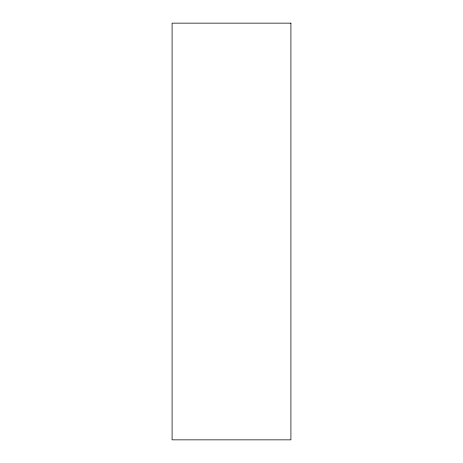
<?xml version="1.0" encoding="UTF-8"?>
<svg xmlns="http://www.w3.org/2000/svg" width="463" height="463" viewBox="0 0 463 463"><rect width="100%" height="100%" fill="white"/><g stroke="black" fill="none" stroke-linecap="round" stroke-linejoin="round"><path stroke-width="0.69" d="M290.909 23.15L172.091 23.15L172.091 439.85L290.909 439.85L290.909 23.15"/></g></svg>
